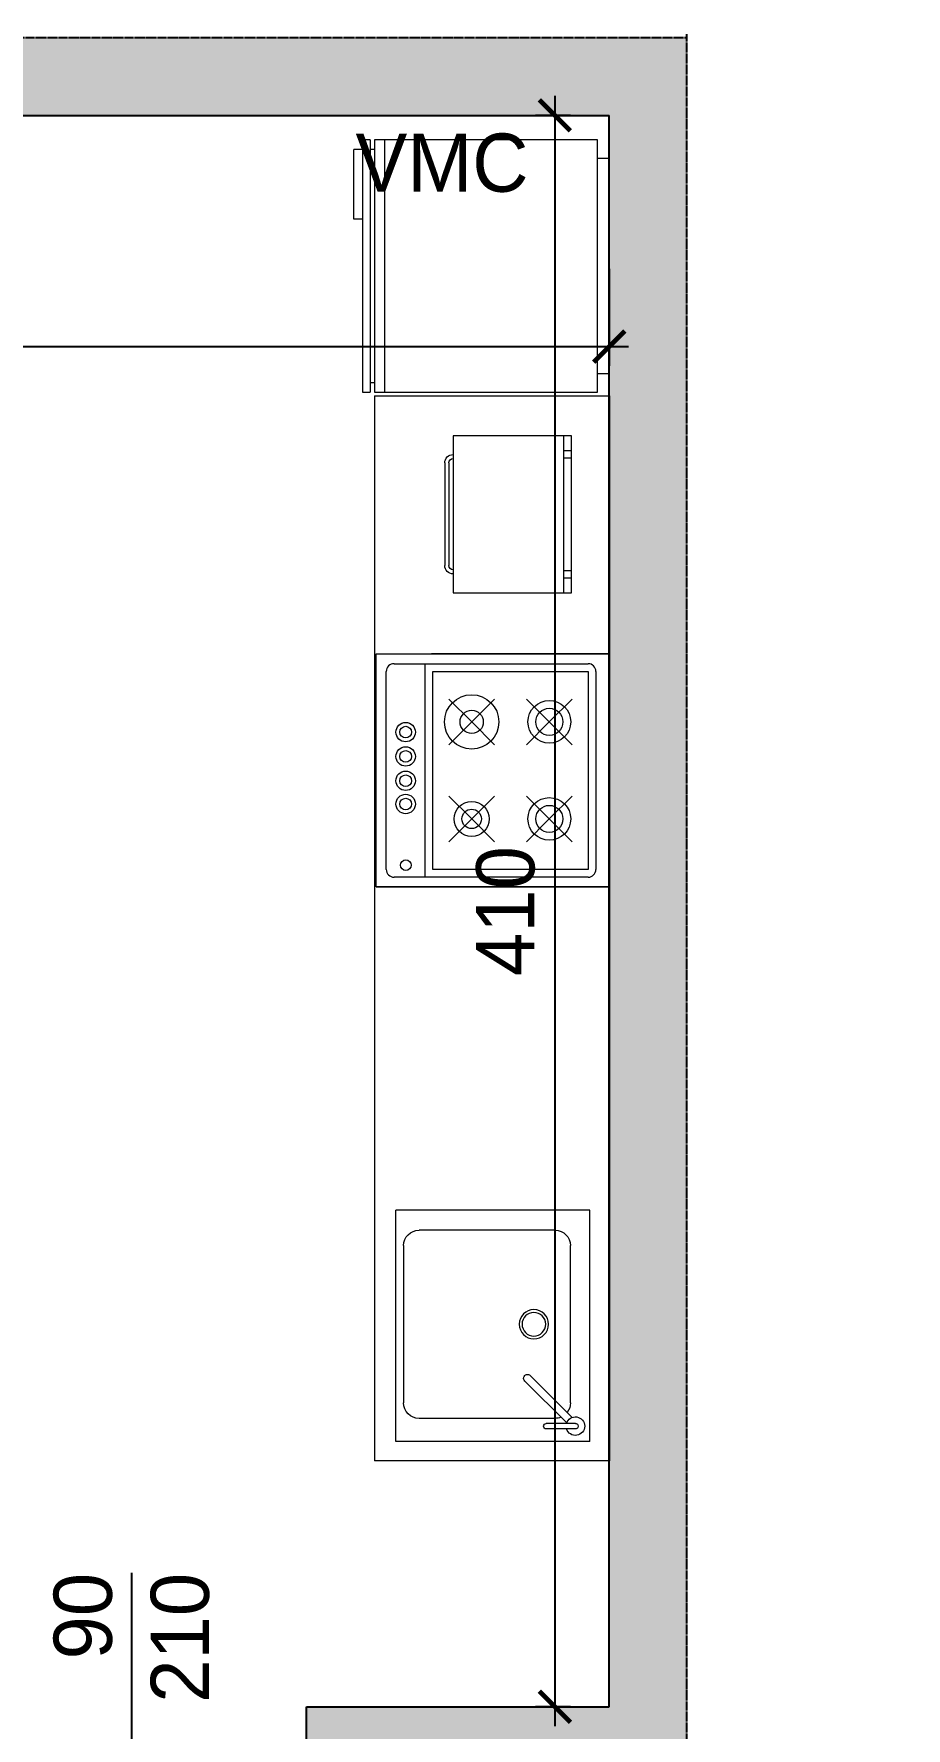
# Model space of a CAD drawing. Header units: millimetres. Extents: x 515 to 43442, y -1882 to 9936.
# Drawn here: x 16556.4 to 16781.1, y 9499.2 to 9935.7 of the extents above; entities that cross this region are included whole.
import ezdxf

# ---------------------------------------------------------------- set-up
doc = ezdxf.new("R2010")
doc.units = ezdxf.units.MM
doc.linetypes.add('35', pattern=[1.5, 0.5, -0.25, 0.5, -0.25])
doc.layers.get('Defpoints').update_dxf_attribs({"color": 31})
doc.layers.add('ARREDI_LINEE', color=33, linetype='Continuous', lineweight=9)
doc.layers.add('CAMP sez', color=9, linetype='Continuous', lineweight=15, true_color=0xbdbdbd)
for name, color, linetype in [('INF', 8, 'Continuous'), ('Q_100_ESECUTIVO', 3, 'Continuous'), ('SEZ', 170, 'Continuous'), ('Testi', 7, 'Continuous')]:
    doc.layers.add(name, color=color, linetype=linetype)
doc.styles.add('T_ESE_q100', font='bahnschrift.ttf', dxfattribs={"height": 15})
doc.dimstyles.new('ESE_q100', dxfattribs={"dimscale": 0, "dimtxt": 15, "dimasz": 8, "dimexe": 5, "dimexo": 10, "dimgap": 5, "dimtad": 1, "dimdec": 0, "dimrnd": 0.5, "dimzin": 0, "dimdsep": 46, "dimtxsty": 'T_ESE_q100', "dimblk": 'ARCHTICK', "dimcen": 0.09, "dimdle": 5, "dimadec": 0, "dimazin": 0, "dimtfac": 1, "dimtdec": 0, "dimtofl": 0, "dimtmove": 2, "dimatfit": 3, "dimldrblk": 'ARCHTICK', "dimfxl": 20, "dimfxlon": 1, "dimtolj": 1, "dimtzin": 0, "dimarcsym": 0})

# ---------------------------------------------------------------- blocks, each defined once
blk = doc.blocks.new('frigorifero - refrigerator - ft56aw24')
at = {"color": 0}
for p, q in [((0.325, -0.0223), (-0.325, -0.0223)), ((-0.325, -0.0223), (-0.325, -0.5972)), ((0.325, -0.5972), (0.325, -0.0223)), ((-0.325, -0.5709), (0.325, -0.5709)), ((-0.325, -0.5972), (0.325, -0.5972)), ((-0.325, -0.6081), (0.325, -0.6081)), ((-0.325, -0.6081), (-0.325, -0.6281)), ((-0.3, -0.5972), (-0.3, -0.6081)), ((0.3, -0.6081), (0.3, -0.5972)), ((0.325, -0.6281), (0.325, -0.6081)), ((-0.325, -0.6281), (0.325, -0.6281)), ((-0.3, -0.6281), (-0.3, -0.65)), ((-0.1205, -0.65), (-0.3, -0.65)), ((-0.1205, -0.6281), (-0.1205, -0.65))]:
    blk.add_line(p, q, dxfattribs=at)
blk.add_lwpolyline([(-0.2779, 0.0077), (0.2779, 0.0077), (0.2779, -0.0223), (-0.2779, -0.0223)], close=True, dxfattribs=at)
blk = doc.blocks.new('piastra - electric grill plate - ft46aw24')
at = {"color": 0}
for p, q in [((341.4798, 764.6365), (341.7439, 764.6365)), ((341.4798, 764.6262), (341.7439, 764.6262)), ((341.4096, 764.6147), (341.8141, 764.6147)), ((341.4096, 764.3106), (341.4096, 764.6147)), ((341.8141, 764.6147), (341.8141, 764.3106)), ((341.8141, 764.3297), (341.4096, 764.3297)), ((341.448, 764.3297), (341.448, 764.3106)), ((341.4668, 764.3297), (341.4668, 764.3106)), ((341.7569, 764.3297), (341.7569, 764.3106)), ((341.7757, 764.3297), (341.7757, 764.3106)), ((341.8141, 764.3106), (341.4096, 764.3106))]:
    blk.add_line(p, q, dxfattribs=at)
for centre, radius, start, end in [((341.4798, 764.6147), 0.0218, 90, 180), ((341.4798, 764.6147), 0.0114, 90, 180), ((341.7439, 764.6147), 0.0218, 0, 90), ((341.7439, 764.6147), 0.0114, 0, 90)]:
    blk.add_arc(centre, radius, start, end, dxfattribs=at)
blk = doc.blocks.new('piano cottura - cooktop - fy54aw24')
at = {"color": 0, "linetype": 'Continuous'}
for p, q in [((26985.239, 11933.7571), (26984.639, 11933.7571)), ((26984.639, 11933.1571), (26985.0969, 11933.1571)), ((26985.239, 11933.1571), (26985.0969, 11933.1571))]:
    blk.add_line(p, q, dxfattribs=at)
at = {"color": 0}
for p, q in [((26984.639, 11933.7571), (26985.239, 11933.7571)), ((26984.639, 11933.1571), (26984.639, 11933.7571)), ((26985.239, 11933.7571), (26985.239, 11933.1571)), ((26984.6733, 11933.2021), (26984.6733, 11933.7121)), ((26984.6933, 11933.7321), (26985.1933, 11933.7321)), ((26984.6933, 11933.7121), (26985.0933, 11933.7121)), ((26984.6933, 11933.2021), (26984.6933, 11933.7121)), ((26985.0933, 11933.7121), (26985.0933, 11933.2021)), ((26985.1133, 11933.7321), (26985.1133, 11933.1821)), ((26985.2133, 11933.7121), (26985.2133, 11933.2021)), ((26984.7346, 11933.6409), (26984.7933, 11933.5821)), ((26984.8521, 11933.6409), (26984.7933, 11933.5821)), ((26984.9346, 11933.6409), (26984.9933, 11933.5821)), ((26985.0521, 11933.6409), (26984.9933, 11933.5821)), ((26984.7346, 11933.5233), (26984.7933, 11933.5821)), ((26984.8521, 11933.5233), (26984.7933, 11933.5821)), ((26984.9346, 11933.5233), (26984.9933, 11933.5821)), ((26985.0521, 11933.5233), (26984.9933, 11933.5821)), ((26984.7346, 11933.3909), (26984.7933, 11933.3321)), ((26984.8521, 11933.3909), (26984.7933, 11933.3321)), ((26984.9346, 11933.3909), (26984.9933, 11933.3321)), ((26985.0521, 11933.3909), (26984.9933, 11933.3321)), ((26984.7346, 11933.2733), (26984.7933, 11933.3321)), ((26984.8521, 11933.2733), (26984.7933, 11933.3321)), ((26984.9346, 11933.2733), (26984.9933, 11933.3321)), ((26985.0521, 11933.2733), (26984.9933, 11933.3321)), ((26985.0933, 11933.2021), (26984.6933, 11933.2021)), ((26985.1933, 11933.1821), (26984.6933, 11933.1821)), ((26985.239, 11933.1571), (26984.639, 11933.1571))]:
    blk.add_line(p, q, dxfattribs=at)
for centre, radius in [((26985.1629, 11933.7012), 0.0138), ((26984.7933, 11933.5821), 0.055), ((26984.7933, 11933.5821), 0.035), ((26984.9933, 11933.5821), 0.045), ((26984.9933, 11933.5821), 0.025), ((26985.1633, 11933.5437), 0.025), ((26985.1633, 11933.5437), 0.015), ((26985.1633, 11933.4837), 0.025), ((26985.1633, 11933.4837), 0.015), ((26985.1633, 11933.4211), 0.025), ((26985.1633, 11933.4211), 0.015), ((26984.7933, 11933.3321), 0.055), ((26984.9933, 11933.3321), 0.07), ((26984.7933, 11933.3321), 0.035), ((26984.9933, 11933.3321), 0.03), ((26985.1633, 11933.3585), 0.025), ((26985.1633, 11933.3585), 0.015)]:
    blk.add_circle(centre, radius, dxfattribs=at)
for centre, start, end in [((26984.6933, 11933.7121), 90, 180), ((26985.1933, 11933.7121), 0, 90), ((26984.6933, 11933.2021), 180, 270), ((26985.1933, 11933.2021), 270, 0)]:
    blk.add_arc(centre, 0.02, start, end, dxfattribs=at)
blk = doc.blocks.new('lavello - sink - gy67aw24')
at = {"color": 0, "linetype": 'Continuous'}
for p, q in [((344.0419, 764.7627), (343.4463, 764.7627)), ((344.0419, 764.2627), (344.0419, 764.7627))]:
    blk.add_line(p, q, dxfattribs=at)
at = {"color": 0}
for p, q in [((343.4463, 764.2627), (343.4463, 764.7627)), ((343.5376, 764.7427), (343.9426, 764.7427)), ((343.4976, 764.3527), (343.4976, 764.7027)), ((343.9826, 764.3527), (343.9826, 764.7027)), ((343.9801, 764.3084), (343.8723, 764.4166)), ((343.9943, 764.3225), (343.8864, 764.4307)), ((343.9956, 764.3001), (343.9957, 764.3751)), ((344.0096, 764.3001), (344.0097, 764.3751)), ((343.9426, 764.3127), (343.5376, 764.3127)), ((343.9956, 764.324), (343.994, 764.3224)), ((344.0419, 764.2627), (343.4463, 764.2627))]:
    blk.add_line(p, q, dxfattribs=at)
for radius in [0.0378, 0.0304]:
    blk.add_circle((343.7401, 764.4071), radius, dxfattribs=at)
for centre, radius, start, end in [((343.5376, 764.7027), 0.04, 90, 180), ((343.9426, 764.7027), 0.04, 0, 90), ((343.8794, 764.4236), 0.01, 44.9252, 224.9252), ((344.0027, 764.3751), 0.007, 359.9252, 179.9252), ((343.5376, 764.3527), 0.04, 180, 270), ((343.9426, 764.3527), 0.04, 270, 308.2072), ((344.0026, 764.3001), 0.0239, 106.9291, 72.9213), ((343.9426, 764.3527), 0.04, 337.4459, 0), ((344.0026, 764.3001), 0.007, 179.9252, 359.9252)]:
    blk.add_arc(centre, radius, start, end, dxfattribs=at)
blk = doc.blocks.new('_ArchTick')
at = {"color": 0, "linetype": 'ByBlock', "const_width": 0.15}
blk.add_lwpolyline([(-0.5, -0.5), (0.5, 0.5)], dxfattribs=at)
blk = doc.blocks.new('*D167')
at = {"layer": 'Defpoints', "color": 0, "transparency": 16777216}
for p in [(16704.59, 9914.65), (16690.59, 9504.65), (16704.59, 9504.65)]:
    blk.add_point(p, dxfattribs=at)
at = {"layer": 'Q_100_ESECUTIVO', "color": 0, "lineweight": -2, "transparency": 16777216}
for p, q in [((16690.59, 9919.65), (16690.59, 9499.65)), ((16694.59, 9914.65), (16685.59, 9914.65)), ((16694.59, 9504.65), (16685.59, 9504.65))]:
    blk.add_line(p, q, dxfattribs=at)
at = {"layer": 'Q_100_ESECUTIVO', "color": 0, "lineweight": -2, "transparency": 16777216, "xscale": 8, "yscale": 8, "zscale": 8}
for p, rotation in [((16690.59, 9914.65), 90), ((16690.59, 9504.65), 270)]:
    blk.add_blockref('_ArchTick', p, dxfattribs=dict(at, rotation=rotation))
at = {"layer": 'Q_100_ESECUTIVO', "color": 0, "transparency": 16777216, "insert": (16677.92, 9709.65), "char_height": 15, "attachment_point": 5, "rotation": 90, "style": 'T_ESE_q100'}
blk.add_mtext('\\A1;410', dxfattribs=at)
blk = doc.blocks.new('*D169')
at = {"layer": 'Defpoints', "color": 0, "transparency": 16777216}
for p in [(16704.59, 9914.65), (16188.59, 9873.65), (16704.59, 9855.09)]:
    blk.add_point(p, dxfattribs=at)
at = {"layer": 'Q_100_ESECUTIVO', "color": 0, "lineweight": -2, "transparency": 16777216}
for p, q in [((16704.59, 9875.09), (16704.59, 9850.09)), ((16188.59, 9863.65), (16188.59, 9850.09)), ((16183.59, 9855.09), (16709.59, 9855.09))]:
    blk.add_line(p, q, dxfattribs=at)
at = {"layer": 'Q_100_ESECUTIVO', "color": 0, "lineweight": -2, "transparency": 16777216, "xscale": 8, "yscale": 8, "zscale": 8, "rotation": 180}
blk.add_blockref('_ArchTick', (16188.59, 9855.09), dxfattribs=at)
at = {"layer": 'Q_100_ESECUTIVO', "color": 0, "lineweight": -2, "transparency": 16777216, "xscale": 8, "yscale": 8, "zscale": 8}
blk.add_blockref('_ArchTick', (16704.59, 9855.09), dxfattribs=at)
at = {"layer": 'Q_100_ESECUTIVO', "color": 0, "transparency": 16777216, "insert": (16446.59, 9867.67), "char_height": 15, "attachment_point": 5, "style": 'T_ESE_q100'}
blk.add_mtext('\\A1;515', dxfattribs=at)

msp = doc.modelspace()

# ---------------------------------------------------------------- hatches: boundary and pattern name
at = {"layer": 'CAMP sez'}
h = msp.add_hatch(color=256, dxfattribs=at)
h.dxf.hatch_style = 1
h.paths.add_polyline_path([(16446.59, 6994.65), (16293.59, 6994.65), (16293.59, 6979.65), (16446.59, 6979.65)], flags=17)
h.paths.add_polyline_path([(16789.59, 6994.65), (16536.59, 6994.65), (16536.59, 6979.65), (16789.59, 6979.65)], flags=17)
h.paths.add_polyline_path([(15701.59, 6338.65), (15674.59, 6338.65), (15674.59, 6318.65), (15701.59, 6318.65)], flags=17)
h.paths.add_polyline_path([(16903.59, 7576.65), (16789.59, 7576.65), (16789.59, 7549.65), (16794.59, 7549.65), (16794.59, 7530.65), (16789.59, 7530.65), (16789.59, 7503.65), (16903.59, 7503.65)], flags=17)
h.paths.add_polyline_path([(15925.09, 9914.65), (15905.09, 9914.65), (15905.09, 9516.65), (15925.09, 9516.65)], flags=17)
h.paths.add_polyline_path([(15945.09, 9516.65), (15885.09, 9516.65), (15885.09, 9496.65), (15945.09, 9496.65)], flags=17)
h.paths.add_polyline_path([(16062.59, 9516.65), (16035.09, 9516.65), (16035.09, 9496.65), (16062.59, 9496.65)], flags=17)
h.paths.add_polyline_path([(15795.09, 9516.65), (15682.59, 9516.65), (15682.59, 9496.65), (15795.09, 9496.65)], flags=17)
h.paths.add_polyline_path([(16208.59, 9181.65), (16062.59, 9181.65), (16062.59, 9165.65), (16181.59, 9165.65), (16181.59, 9072.65), (16234.59, 9072.65), (16234.59, 9083.65), (16208.59, 9083.65)], flags=17)
h.paths.add_polyline_path([(16062.59, 9170.65), (16042.59, 9170.65), (16042.59, 9165.65), (16062.59, 9165.65)], flags=17)
h.paths.add_polyline_path([(17801.59, 8096.65), (17738.59, 8096.65), (17738.59, 8024.65), (17801.59, 8024.65)], flags=17)
h.paths.add_polyline_path([(17801.59, 7050.65), (17738.59, 7050.65), (17738.59, 6951.65), (17801.59, 6989.65)], flags=17)
h.paths.add_polyline_path([(18316.03, 7344.1), (18296.91, 7372.22), (18264.66, 7350.3), (18283.77, 7322.18)], flags=17)
h.paths.add_polyline_path([(18838.3, 7699.06), (18819.19, 7727.18), (18786.93, 7705.26), (18806.05, 7677.14)], flags=17)
h.paths.add_polyline_path([(18845.59, 8096.65), (18782.59, 8096.65), (18782.59, 8024.65), (18845.59, 8024.65)], flags=17)
h.paths.add_polyline_path([(19370.93, 8061.06), (19368.59, 8096.65), (19305.59, 8096.65), (19305.59, 8016.65)], flags=17)
h.paths.add_polyline_path([(19909.85, 8433.37), (19891.86, 8459.84), (19831.48, 8418.81), (19849.47, 8392.34)], flags=17)
h.paths.add_polyline_path([(20162.93, 8605.38), (20144.94, 8631.84), (20113.51, 8610.48), (20131.5, 8584.02)], flags=17)
h.paths.add_polyline_path([(17573.59, 6979.65), (17553.59, 6979.65), (17553.59, 6850.1), (17330.36, 6698.38), (17341.6, 6681.84), (17573.59, 6839.51)], flags=17)
h.paths.add_polyline_path([(17309.35, 6659.92), (17298.01, 6676.6), (16903.59, 6478.04), (16903.59, 6455.65)], flags=17)
h.paths.add_polyline_path([(17322.49, 6709.96), (17290.23, 6688.04), (17309.35, 6659.92), (17341.6, 6681.84)], flags=17)
h.paths.add_polyline_path([(16903.59, 6528.65), (16789.59, 6528.65), (16789.59, 6501.65), (16794.59, 6501.65), (16794.59, 6482.65), (16789.59, 6482.65), (16789.59, 6455.65), (16903.59, 6455.65), (16903.59, 6478.04)], flags=17)
h.paths.add_polyline_path([(16903.59, 7052.65), (16789.59, 7052.65), (16789.59, 7025.65), (16794.59, 7025.65), (16794.59, 7006.65), (16789.59, 7006.65), (16789.59, 6979.65), (16903.59, 6979.65)], flags=17)
h.paths.add_polyline_path([(16293.59, 7052.65), (16228.59, 7052.65), (16228.59, 7025.65), (16233.59, 7025.65), (16233.59, 7006.65), (16228.59, 7006.65), (16228.59, 6979.65), (16293.59, 6979.65)], flags=17)
edge = h.paths.add_edge_path(flags=17)
edge.add_arc((16293.59, 7540.15), 218, 270, 282.4589, ccw=False)
edge.add_line((16293.59, 7322.15), (16293.59, 7305.15))
edge.add_arc((16293.59, 7540.15), 235, 270, 282.4589)
edge.add_line((16344.29, 7310.68), (16340.62, 7327.28))
edge = h.paths.add_edge_path(flags=17)
edge.add_line((16293.59, 7578.65), (16209.49, 7578.65))
edge.add_arc((16293.59, 7540.15), 92.5, 155.4041, 204.5959)
edge.add_line((16209.49, 7501.65), (16293.59, 7501.65))
edge.add_line((16293.59, 7501.65), (16293.59, 7578.65))
edge = h.paths.add_edge_path(flags=17)
edge.add_arc((16293.59, 7540.15), 235, 77.5411, 90)
edge.add_line((16293.59, 7775.15), (16293.59, 7758.15))
edge.add_arc((16293.59, 7540.15), 218, 77.5411, 90, ccw=False)
edge.add_line((16340.62, 7753.02), (16344.29, 7769.62))
h.paths.add_polyline_path([(16293.59, 6528.65), (16228.59, 6528.65), (16228.59, 6501.65), (16233.59, 6501.65), (16233.59, 6482.65), (16228.59, 6482.65), (16228.59, 6455.65), (16293.59, 6455.65)], flags=17)
h.paths.add_polyline_path([(15726.59, 6501.65), (15731.59, 6501.65), (15731.59, 6528.65), (15674.59, 6528.65), (15674.59, 6455.65), (15731.59, 6455.65), (15731.59, 6482.65), (15726.59, 6482.65)], flags=17)
h.paths.add_polyline_path([(16228.59, 6468.65), (15731.59, 6468.65), (15731.59, 6455.65), (16228.59, 6455.65)], flags=17)
h.paths.add_polyline_path([(15726.59, 7025.65), (15731.59, 7025.65), (15731.59, 7052.65), (15674.59, 7052.65), (15674.59, 6979.65), (15731.59, 6979.65), (15731.59, 7006.65), (15726.59, 7006.65)], flags=17)
h.paths.add_polyline_path([(15726.59, 7549.65), (15731.59, 7549.65), (15731.59, 7576.65), (15674.59, 7576.65), (15674.59, 7503.65), (15731.59, 7503.65), (15731.59, 7530.65), (15726.59, 7530.65)], flags=17)
h.paths.add_polyline_path([(15726.59, 8073.65), (15731.59, 8073.65), (15731.59, 8100.65), (15674.59, 8100.65), (15674.59, 8027.65), (15731.59, 8027.65), (15731.59, 8054.65), (15726.59, 8054.65)], flags=17)
h.paths.add_polyline_path([(15731.59, 8578.65), (15726.59, 8578.65), (15726.59, 8597.65), (15731.59, 8597.65), (15731.59, 8624.65), (15674.59, 8624.65), (15674.59, 8551.65), (15731.59, 8551.65)], flags=17)
h.paths.add_polyline_path([(16293.59, 8931.65), (15674.59, 8931.65), (15674.59, 8920.65), (16282.59, 8920.65), (16282.59, 8783.65), (16213.59, 8783.65), (16213.59, 8772.65), (16282.59, 8772.65), (16282.59, 8763.65), (16288.59, 8763.65), (16288.59, 8768.65), (16293.59, 8768.65)], flags=17)
h.paths.add_polyline_path([(16135.59, 8920.65), (16125.59, 8920.65), (16125.59, 8728.65), (16035.59, 8728.65), (16035.59, 8725.65), (16120.59, 8725.65), (16120.59, 8719.65), (16035.59, 8719.65), (16035.59, 8716.65), (16125.59, 8716.65), (16125.59, 8566.65), (15920.59, 8566.65), (15920.59, 8576.65), (15905.59, 8576.65), (15905.59, 8551.65), (16135.59, 8551.65), (16135.59, 8614.65), (16228.59, 8614.65), (16228.59, 8624.65), (16135.59, 8624.65), (16135.59, 8772.65), (16138.59, 8772.65), (16138.59, 8783.65), (16135.59, 8783.65)], flags=17)
h.paths.add_polyline_path([(15920.59, 8920.65), (15905.59, 8920.65), (15905.59, 8666.65), (15910.09, 8666.65), (15910.09, 8751.65), (15916.09, 8751.65), (15916.09, 8666.65), (15920.59, 8666.65), (15920.59, 8716.65), (15945.59, 8716.65), (15945.59, 8728.65), (15920.59, 8728.65)], flags=16)
h.paths.add_polyline_path([(16337.59, 8931.65), (16317.59, 8931.65), (16293.59, 8931.65), (16293.59, 8917.65), (16337.59, 8917.65)], flags=17)
h.paths.add_polyline_path([(16293.59, 8624.65), (16228.59, 8624.65), (16228.59, 8614.65), (16228.59, 8551.65), (16293.59, 8551.65)], flags=17)
h.paths.add_polyline_path([(16293.59, 8683.65), (16288.59, 8683.65), (16288.59, 8688.65), (16282.59, 8688.65), (16282.59, 8624.65), (16293.59, 8624.65)], flags=17)
h.paths.add_polyline_path([(16903.59, 8624.65), (16789.59, 8624.65), (16789.59, 8597.65), (16794.59, 8597.65), (16794.59, 8578.65), (16789.59, 8578.65), (16789.59, 8551.65), (16903.59, 8551.65)], flags=17)
h.paths.add_polyline_path([(16903.59, 8100.65), (16789.59, 8100.65), (16789.59, 8073.65), (16794.59, 8073.65), (16794.59, 8054.65), (16789.59, 8054.65), (16789.59, 8027.65), (16903.59, 8027.65)], flags=17)
h.paths.add_polyline_path([(16293.59, 8100.65), (16228.59, 8100.65), (16228.59, 8073.65), (16233.59, 8073.65), (16233.59, 8054.65), (16228.59, 8054.65), (16228.59, 8027.65), (16293.59, 8027.65)], flags=17)
h.paths.add_polyline_path([(17573.59, 8452.65), (17553.59, 8452.65), (17553.59, 7687.65), (17573.59, 7687.65)], flags=17)
h.paths.add_polyline_path([(17573.59, 7387.65), (17553.59, 7387.65), (17553.59, 6999.65), (16903.59, 6999.65), (16903.59, 6979.65), (17573.59, 6979.65)], flags=17)
h.paths.add_polyline_path([(16268.59, 5469.7), (16131.38, 5375.92), (16131.38, 5333.53), (16300.59, 5449.18), (16300.59, 5496.73), (20988.99, 8683.17), (20999.58, 8667.39), (21024.39, 8684.26), (20994.3, 8729.1), (16293.59, 5534.29), (16293.59, 5880.65), (15701.59, 5880.65), (15701.59, 5968.65), (15669.59, 5968.65), (15669.59, 5856.65), (15674.59, 5856.65), (15674.59, 5824.65), (15557.59, 5824.65), (15570.59, 5820.65), (15669.59, 5820.65), (15669.59, 5774.65), (15732.59, 5774.65), (15732.59, 5854.65), (16230.59, 5854.65), (16230.59, 5806.65), (16268.59, 5806.65), (16268.59, 5556.65), (16131.38, 5556.65), (16131.38, 5517.65), (16268.59, 5517.65)])
h.paths.add_polyline_path([(17553.59, 8947.65), (17573.59, 8947.65), (17573.59, 9108.65), (17553.59, 9108.65)], flags=17)
h.paths.add_polyline_path([(17573.59, 8857.65), (17553.59, 8857.65), (17553.59, 8752.65), (17573.59, 8752.65)], flags=17)
h.paths.add_polyline_path([(15962.59, 9165.65), (15962.59, 9170.65), (15656.59, 9170.65), (15656.59, 9496.65), (15682.59, 9496.65), (15682.59, 9564.65), (15656.59, 9564.65), (15656.59, 9873.65), (15682.59, 9873.65), (15682.59, 9914.65), (16167.59, 9914.65), (16167.59, 9564.65), (16062.59, 9564.65), (16062.59, 9181.65), (16077.59, 9181.65), (16077.59, 9547.65), (16177.59, 9547.65), (16177.59, 9493.65), (16536.59, 9493.65), (16536.59, 9504.65), (16207.59, 9504.65), (16207.59, 9564.65), (16188.59, 9564.65), (16188.59, 9873.65), (16207.59, 9873.65), (16207.59, 9914.65), (16704.59, 9914.65), (16704.59, 9504.65), (16626.59, 9504.65), (16626.59, 9493.65), (16704.59, 9493.65), (16704.59, 9126.65), (16682.59, 9126.65), (16682.59, 9083.65), (16316.59, 9083.65), (16316.59, 9072.65), (16682.59, 9072.65), (16682.59, 9044.65), (16693.59, 9044.65), (16693.59, 9072.65), (17006.59, 9072.65), (17006.59, 8931.65), (16693.59, 8931.65), (16693.59, 8958.65), (16682.59, 8958.65), (16682.59, 8931.65), (16427.59, 8931.65), (16427.59, 8917.65), (17026.59, 8917.65), (17026.59, 9014.65), (17335.59, 9014.65), (17335.59, 9108.65), (17759.59, 9108.65), (17759.59, 9089.65), (17786.59, 9089.65), (17786.59, 9108.65), (18803.59, 9108.65), (18803.59, 9089.65), (18830.59, 9089.65), (18830.59, 9108.65), (19848.59, 9108.65), (19848.59, 9089.65), (19899.59, 9089.65), (19899.59, 9175.65), (19891.59, 9175.65), (19891.59, 9485.65), (19899.59, 9485.65), (19899.59, 9536.65), (20127.59, 9536.65), (20127.59, 9479.65), (20330.57, 9121.65), (20155.59, 9121.65), (20155.59, 9175.65), (20127.59, 9175.65), (20127.59, 9105.65), (20180.57, 9012.68), (20190.12, 9018.13), (20140.25, 9105.65), (20339.64, 9105.65), (20484.84, 8849.55), (20341.64, 8752.23), (20233.69, 8941.67), (20224.14, 8936.23), (20345.43, 8723.37), (20768.89, 9011.17), (20753.49, 9034.11), (20508.93, 8867.89), (20157.59, 9487.56), (20157.59, 9566.65), (19861.59, 9566.65), (19861.59, 9138.65), (17295.59, 9138.65), (17295.59, 9034.65), (17026.59, 9034.65), (17026.59, 9092.65), (16724.59, 9092.65), (16724.59, 9934.65), (15636.59, 9934.65), (15636.59, 9097.65), (15429.59, 9097.65), (15429.59, 8551.65), (15464.59, 8551.65), (15464.59, 9072.65), (15687.59, 9072.65), (15687.59, 9165.65)])
h.paths.add_polyline_path([(15674.59, 6428.65), (15701.59, 6428.65), (15701.59, 6455.65), (15674.59, 6455.65)], flags=17)
h.paths.add_polyline_path([(20806.78, 8954.7), (20831.69, 8971.42), (20739.53, 9108.75), (21135.66, 9381.59), (21071.88, 8758.85), (21004.89, 8713.32), (21024.39, 8684.26), (21104.98, 8739.02), (21171.58, 9442.76), (20698.1, 9116.64)])
h.paths.add_polyline_path([(20994.3, 8729.1), (20969.5, 8712.24), (20994.35, 8729.02)])

# ---------------------------------------------------------------- linework, layer by layer
at = {"layer": 'ARREDI_LINEE'}
for p, q in [((16644.1, 9842.36), (16704.62, 9842.36)), ((16644.1, 9842.36), (16644.1, 9568.02)), ((16704.62, 9842.36), (16704.62, 9568.02)), ((16704.62, 9568.02), (16644.1, 9568.02))]:
    msp.add_line(p, q, dxfattribs=at)
at = {"layer": 'INF'}
msp.add_line((16581.59, 9459.15), (16581.59, 9539.15), dxfattribs=at)
at = {"layer": 'SEZ', "linetype": '35', "ltscale": 0.3}
for p, q in [((16724.59, 9092.65), (16724.59, 9935.65)), ((16724.59, 9934.65), (15636.59, 9934.65))]:
    msp.add_line(p, q, dxfattribs=at)
at = {"layer": 'SEZ'}
for p, q in [((16207.59, 9914.65), (16704.59, 9914.65)), ((16704.59, 9504.65), (16704.59, 9914.65)), ((16626.59, 9504.65), (16704.59, 9504.65)), ((16626.59, 9493.65), (16626.59, 9504.65))]:
    msp.add_line(p, q, dxfattribs=at)

# ---------------------------------------------------------------- block references
at = {"layer": 'ARREDI_LINEE', "yscale": 100, "zscale": 100}
for name, p, xscale, rotation in [('frigorifero - refrigerator - ft56aw24', (16703.83, 9875.86), 100, 270), ('piastra - electric grill plate - ft46aw24', (93125.89, 43973.08), -100, 90), ('piano cottura - cooktop - fy54aw24', (2715168.49, 1203091.6), 100, 180), ('lavello - sink - gy67aw24', (93125.89, 43977.21), -100, 90)]:
    msp.add_blockref(name, p, dxfattribs=dict(at, xscale=xscale, rotation=rotation))

# ---------------------------------------------------------------- texts
at = {"layer": 'Testi', "color": 1, "insert": (16661.5, 9902.37), "char_height": 15, "attachment_point": 5, "style": 'T_ESE_q100'}
msp.add_mtext('VMC', dxfattribs=at)
at = {"layer": 'Testi', "insert": (16581.59, 9539.15), "char_height": 15, "attachment_point": 6, "rotation": 90, "style": 'T_ESE_q100'}
msp.add_mtext('90\\P210', dxfattribs=at)

# ---------------------------------------------------------------- dimensions: what is measured, and where the dimension line sits
at = {"layer": 'Q_100_ESECUTIVO'}
dim = msp.add_linear_dim(base=(16690.59, 9504.65), p1=(16704.59, 9914.65), p2=(16704.59, 9504.65), angle=90, dimstyle='ESE_q100', override={"dimscale": 1, "dimrnd": 5}, dxfattribs=at)
dim.commit()
dim.dimension.update_dxf_attribs({"geometry": '*D167', "text_midpoint": (16677.92, 9709.65)})
dim = msp.add_linear_dim(base=(16704.59, 9855.09), p1=(16188.59, 9873.65), p2=(16704.59, 9914.65), dimstyle='ESE_q100', override={"dimscale": 1, "dimrnd": 5}, dxfattribs=at)
dim.commit()
dim.dimension.update_dxf_attribs({"geometry": '*D169', "text_midpoint": (16446.59, 9867.67)})

doc.saveas('drawing.dxf')
